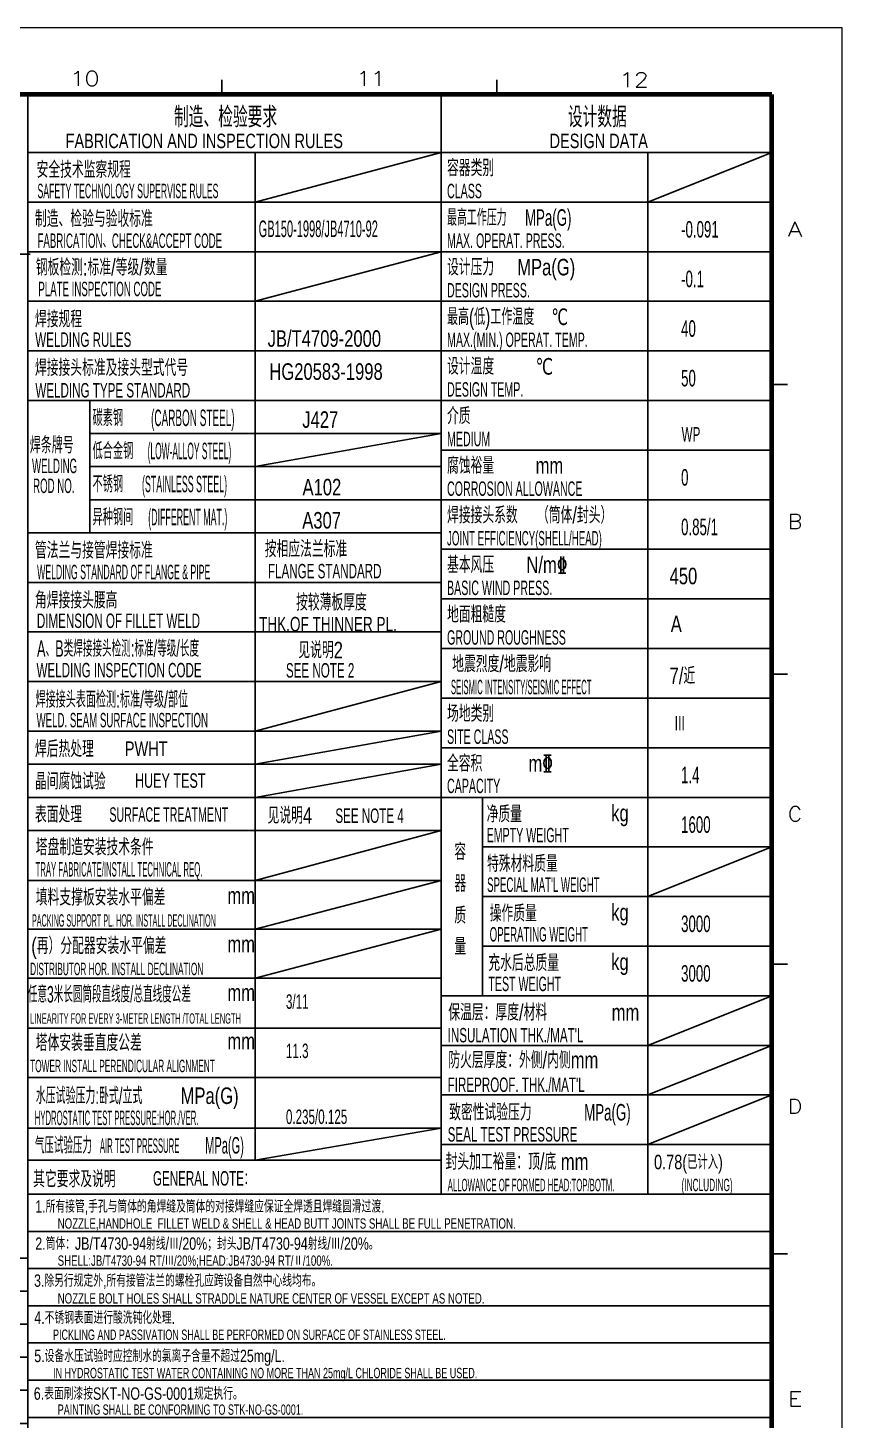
# Model space of a CAD drawing. Extents: x 0 to 841, y 0 to 594.
# Drawn here: x 644 to 841, y 257.2 to 594 of the extents above; entities that cross this region are included whole.
import ezdxf
from ezdxf.enums import TextEntityAlignment as Align

# ---------------------------------------------------------------- set-up
doc = ezdxf.new("R2010")
doc.units = 0
doc.header["$LTSCALE"] = 8
doc.header["$MEASUREMENT"] = 0
doc.layers.get('0').update_dxf_attribs({"color": 2, "linetype": 'CONTINUOUS'})
for name, color, linetype in [('border', 7, 'CONTINUOUS'), ('D', 7, 'CONTINUOUS'), ('OT', 1, 'CONTINUOUS')]:
    doc.layers.add(name, color=color, linetype=linetype)
doc.styles.add('HZ0', font='TXT.shx', dxfattribs={"width": 0.75, "bigfont": 'hztxt0.shx'})
doc.styles.get("Standard").update_dxf_attribs({"font": 'JDECSTD', "width": 0.75, "bigfont": 'HZDX'})

# ---------------------------------------------------------------- blocks, each defined once
blk = doc.blocks.new('NOZ_TAB')
at = {"layer": 'D'}
for p, q in [((0, 128), (-180, 128)), ((-180, 128), (0, 128)), ((-180, 120), (0, 120)), ((-180, 112), (0, 112)), ((-180, 104), (0, 104)), ((-180, 96), (0, 96)), ((-180, 88), (0, 88)), ((-180, 80), (0, 80)), ((-180, 72), (0, 72)), ((-180, 64), (0, 64)), ((-180, 56), (0, 56)), ((-180, 48), (0, 48)), ((-180, 40), (0, 40))]:
    blk.add_line(p, q, dxfattribs=at)
at = {"layer": 'OT'}
for p, q in [((0, 136), (-180, 136)), ((-180, 128), (-180, 136)), ((0, 128), (0, 136)), ((-180, 32), (-180, 128)), ((-165, 32), (-165, 128)), ((-145, 32), (-145, 128)), ((-100, 32), (-100, 128)), ((-75, 32), (-75, 128)), ((-40, 32), (-40, 128)), ((-20, 32), (-20, 128)), ((0, 32), (-180, 32)), ((-180, 0), (-180, 32)), ((-165, 16), (-165, 32)), ((-145, 16), (-145, 32)), ((-100, 16), (-100, 32)), ((-75, 16), (-75, 32)), ((-40, 16), (-40, 32)), ((-20, 16), (-20, 32)), ((-180, 16), (0.1, 16)), ((0, 16), (0, 0)), ((-180, 0), (0, 0))]:
    blk.add_line(p, q, dxfattribs=at)
at = {"layer": 'D'}
for s, height, width, p in [('NOTE:THE DISTANCE FROM FACING TO W.L OR C.L', 3, 0.75, (-178.21, 131.96)), ('注：伸出高度指法兰密封面到焊缝线(W.L.)或设备中心线(C.L.)的距离', 3, 0.75, (-178.13, 128.11)), ('法兰类型及  ', 4, 0.75, (-96.35, 26.37)), ('用途或名称  ', 5, 0.75, (-68.77, 24.8)), ('接头', 5, 0.75, (-39.23, 25.28)), ('型式', 5, 0.75, (-30.14, 25.33)), ('伸出高度  ', 5, 0.75, (-19.4, 25.19)), ('符号 ', 5, 0.75, (-177.09, 24.44)), ('公称尺寸  ', 5, 0.75, (-164.11, 24.66)), ('连接尺寸标准   ', 5, 0.75, (-135.38, 24.65)), ('密封面型式  ', 4, 0.75, (-96.35, 21.49)), ('WELDING', 4, 0.5, (-37.12, 20.61)), ('FACING TO', 4, 0.5, (-18.91, 20.56)), ('MARK', 4, 0.75, (-177.97, 16.42)), ('NOMINAL SIZE', 4, 0.4, (-164.49, 16.4)), ('CONNECTIONS SIZES STANDARDS', 4, 0.4, (-143.67, 16.39)), ('TYPE & FACING', 4, 0.45, (-98.44, 16.36)), ('SERVICE ', 4, 0.7, (-67.37, 16.36)), ('JOINT NO.', 4, 0.5, (-38.29, 15.78)), ('C.L. OR W.L', 4, 0.45, (-18.89, 15.98))]:
    blk.add_text(s, height=height, dxfattribs=dict(at, width=width)).set_placement(p)
at = {"layer": 'D', "color": 7, "width": 0.75}
for s, height, p in [('管口表 ', 5, (-119.56, 4.58)), ('NOZZLE SCHEDULE', 4, (-104.93, 5.12))]:
    blk.add_text(s, height=height, dxfattribs=at).set_placement(p)

msp = doc.modelspace()

# ---------------------------------------------------------------- linework, layer by layer
for p, q in [((699.0013, 551.8537), (744.0013, 563.8537)), ((794.0013, 551.8535), (824, 563.8534)), ((589.0114, 539.2465), (644.5532, 539.2465)), ((699.0013, 527.8537), (744.0013, 539.8537)), ((699.0013, 487.8537), (744.0013, 495.8537)), ((699.0013, 423.8537), (744.0013, 435.8537)), ((699.0013, 415.8537), (744.0013, 423.8537)), ((699.0013, 407.8537), (744.0013, 415.8537)), ((699.0013, 387.7197), (744.0013, 399.8537)), ((794.0013, 383.8537), (824.0013, 395.8537)), ((699.0013, 375.9877), (744.0013, 387.7197)), ((699.0013, 364.1216), (744.0013, 375.9877)), ((794.0013, 347.8537), (824, 359.8537)), ((794.0013, 335.854), (824.0013, 347.854)), ((794.0013, 323.855), (824.0013, 335.855)), ((699.0013, 320.0624), (744.0013, 327.8524))]:
    msp.add_line(p, q)
at = {"layer": 'border', "color": 1, "lineweight": 0}
for p, q in [((841, 594.0037), (0, 594.0037)), ((841, 0), (841, 594.0037))]:
    msp.add_line(p, q, dxfattribs=at)
at = {"layer": 'border', "color": 3}
for p, q in [((690.8979, 577.8958), (690.8979, 581.4324)), ((757.4808, 577.8958), (757.4808, 581.4324)), ((827.8, 507.7433), (824.2634, 507.7433)), ((827.8, 437.6371), (824.2634, 437.6371)), ((827.8, 367.531), (824.2634, 367.531)), ((827.8, 297.4248), (824.2634, 297.4248))]:
    msp.add_line(p, q, dxfattribs=at)
at = {"layer": 'border', "color": 5, "lineweight": 100}
for p, q in [((824, 577.8537), (25, 577.8537)), ((824, 17), (824, 577.8537))]:
    msp.add_line(p, q, dxfattribs=at)
at = {"layer": 'D'}
for p, q in [((744.0013, 563.8537), (644.0013, 563.8537)), ((699.0013, 563.8537), (699.0013, 320.0624)), ((824.0014, 563.8534), (744.0013, 563.8537)), ((794.0013, 563.8537), (794.0013, 311.855)), ((744.0013, 551.8537), (644.0013, 551.8537)), ((824.0014, 551.8534), (744.0013, 551.8537)), ((744.0013, 539.8537), (644.0013, 539.8537)), ((824.0014, 539.8534), (744.0013, 539.8537)), ((744.0013, 527.8537), (644.0013, 527.8537)), ((824.0014, 527.8534), (744.0013, 527.8537)), ((744.0013, 515.8537), (644.0013, 515.8537)), ((824.0014, 515.8534), (744.0013, 515.8537)), ((744.0013, 503.8537), (644.0013, 503.8537)), ((659.0013, 503.8537), (659.0013, 471.8537)), ((824.0014, 503.8534), (744.0013, 503.8537)), ((744.0013, 495.8537), (659.0013, 495.8537)), ((824.0014, 491.8534), (744.0013, 491.8537)), ((744.0013, 487.8537), (659.0013, 487.8537)), ((744.0013, 479.8537), (659.0013, 479.8537)), ((824.0014, 479.8534), (744.0013, 479.8537)), ((744.0013, 471.8537), (644.0013, 471.8537)), ((824.0014, 467.8534), (744.0013, 467.8537)), ((744.0013, 459.8537), (644.0013, 459.8537)), ((824.0014, 455.8534), (744.0013, 455.8537)), ((744.0013, 447.8537), (644.0013, 447.8537)), ((824.0014, 443.8534), (744.0013, 443.8537)), ((744.0013, 435.8537), (644.0013, 435.8537)), ((824.0014, 431.8534), (744.0013, 431.8537)), ((744.0013, 423.8537), (644.0013, 423.8537)), ((824.0014, 419.8534), (744.0013, 419.8537)), ((744.0013, 415.8537), (644.0013, 415.8537)), ((744.0013, 407.8537), (644.0013, 407.8537)), ((824.0014, 407.8534), (744.0013, 407.8537)), ((754.0013, 407.8537), (754.0013, 359.8537)), ((744.0013, 399.8537), (644.0013, 399.8537)), ((824.0013, 395.8537), (754.0013, 395.8537)), ((644.0013, 387.7197), (744.0013, 387.7197)), ((824.0013, 383.8537), (754.0013, 383.8537)), ((744.0013, 375.9877), (644.0013, 375.9877)), ((824.0013, 371.8537), (754.0013, 371.8537)), ((744.0013, 364.1216), (644.0013, 364.1216)), ((824.0013, 359.8537), (744.0013, 359.8537)), ((744.0013, 351.9877), (644.0013, 351.9877)), ((824.0013, 347.8537), (744.0013, 347.8537)), ((744.0013, 340.0645), (644.0013, 340.0645)), ((824.0012, 335.854), (744.0013, 335.854)), ((744.0013, 327.8524), (644.0013, 327.8524)), ((824.0012, 323.8543), (744.0013, 323.8543)), ((824.0014, 302.855), (644.0013, 302.8553)), ((824.0014, 293.855), (644.0013, 293.8553)), ((824.0014, 284.855), (644.0013, 284.8553)), ((824.0014, 275.855), (644.0013, 275.8553)), ((824.0014, 266.855), (644.0013, 266.8553)), ((824.0014, 257.855), (644.0012, 257.8553))]:
    msp.add_line(p, q, dxfattribs=at)
at = {"layer": 'OT'}
for p, q in [((644.0013, 577.8537), (644.0013, 249.8537)), ((744.0013, 577.8537), (744.0013, 311.8551)), ((744.0013, 320.0624), (644.0013, 320.0625)), ((824.0014, 311.855), (644.0013, 311.8553)), ((644, 281.8537), (644.0971, 176.41))]:
    msp.add_line(p, q, dxfattribs=at)

# ---------------------------------------------------------------- block references
msp.add_blockref('NOZ_TAB', (644, 160.41))

# ---------------------------------------------------------------- texts
for s, height, width, p in [('GB150-1998/JB4710-92', 4, 0.5, (699.8429, 543.3896)), ('-0.091', 4, 0.6, (802.0358, 543.2638)), ('-0.1', 4, 0.6, (802.0358, 531.2638)), ('40', 4, 0.6, (802.0358, 519.2638)), ('JB/T4709-2000', 4, 0.75, (702.0159, 516.8418)), ('HG20583-1998', 4, 0.75, (702.4241, 508.85)), ('50', 4, 0.6, (802.0358, 507.2638)), ('J427', 4, 0.75, (710.3895, 497.2325)), ('0', 4, 0.6, (802.0358, 483.2638)), ('A102', 4, 0.75, (710.4525, 480.9026)), ('A307', 4, 0.75, (710.3895, 472.8737)), ('0.85/1', 4, 0.6, (802.0358, 471.2638)), ('按相应法兰标准', 4, 0.75, (701.3128, 465.9331)), ('FLANGE STANDARD', 3.5, 0.6, (702.0938, 460.8269)), ('450', 4, 0.75, (799.2571, 459.3968)), ('按较薄板厚度', 4, 0.75, (708.8976, 453.0279)), ('THK.OF THINNER PL.', 3.5, 0.7, (699.95, 448.002)), ('A', 4, 0.75, (799.5308, 447.813)), ('见说明2', 4, 0.75, (709.4496, 441.4795)), ('SEE NOTE 2', 3.5, 0.6, (706.4394, 436.8269)), ('7/近', 4, 0.75, (799.2571, 435.2491)), ('Ⅲ', 4, 0.75, (800.2939, 423.6652)), ('1.4', 4, 0.6, (802.0358, 411.2653)), ('见说明4', 4, 0.75, (701.9967, 401.4723)), ('SEE NOTE 4', 3.5, 0.6, (718.3986, 401.669)), ('1600', 4, 0.6, (802.0358, 399.2653)), ('3000', 4, 0.6, (802.0358, 375.2653)), ('3000', 4, 0.6, (802.0358, 363.2653)), ('3/11', 3.5, 0.6, (706.4394, 356.6937)), ('11.3', 3.5, 0.6, (706.4394, 344.7706)), ('0.235/0.125', 3.5, 0.6, (706.4394, 328.8256)), ('0.78(已计入)', 3.5, 0.75, (795.4933, 317.8784)), ('(INCLUDING)', 3, 0.5, (802.1391, 312.5868)), ('1.所有接管,手孔与筒体的角焊缝及筒体的对接焊缝应保证全焊透且焊缝圆滑过渡.', 3, 0.75, (645.7936, 307.3936)), ('NOZZLE,HANDHOLE  FILLET WELD & SHELL & HEAD BUTT JOINTS SHALL BE FULL PENETRATION.', 2.5, 0.7, (651.2192, 303.5143)), ('2.筒体：JB/T4730-94射线/Ⅲ/20%；封头JB/T4730-94射线/Ⅲ/20%。', 3, 0.75, (645.7936, 298.4025)), ('SHELL:JB/T4730-94 RT/Ⅲ/20%;HEAD:JB4730-94 RT/Ⅱ/100%.', 2.5, 0.7, (651.2192, 294.5232)), ('3.除另行规定外,所有接管法兰的螺栓孔应跨设备自然中心线均布。', 3, 0.75, (645.501, 289.4486)), ('NOZZLE BOLT HOLES SHALL STRADDLE NATURE CENTER OF VESSEL EXCEPT AS NOTED.', 2.5, 0.7, (651.2192, 285.3866)), ('4.不锈钢表面进行酸洗钝化处理.', 3, 0.75, (645.5551, 280.4839)), ('PICKLING AND PASSIVATION SHALL BE PERFORMED ON SURFACE OF STAINLESS STEEL.', 2.5, 0.65, (650.0921, 276.6046)), ('5.设备水压试验时应控制水的氯离子含量不超过25mg/L.', 3, 0.75, (645.5551, 271.2196)), ('IN HYDROSTATIC TEST WATER CONTAINING NO MORE THAN 25mg/L CHLORIDE SHALL BE USED.', 2.5, 0.65, (650.0921, 267.3403)), ('6.表面刷漆按SKT-NO-GS-0001规定执行。', 3, 0.75, (645.442, 262.1195)), ('PAINTING SHALL BE CONFORMING TO STK-NO-GS-0001.', 2.5, 0.65, (651.2365, 258.4842))]:
    msp.add_text(s, height=height, dxfattribs=dict(width=width)).set_placement(p)
at = {"color": 2, "width": 0.6}
msp.add_text('WP', height=3.5, dxfattribs=at).set_placement((802.1568, 493.9271))
at = {"layer": 'border', "color": 3, "style": 'HZ0'}
for s, height, width, p, p2 in [('1O', 3.53659, 1.5, (654.3115, 579.9756), (661.3847, 579.9756)), ('11', 3.53659, 2, (723.4578, 579.9756), (730.5309, 579.9756)), ('12', 3.53659, 1.5, (787.1229, 579.6927), (794.1961, 579.6927)), ('A', 3.5366, 1.5, (827.8065, 543.5343), (831.3431, 543.5343)), ('B', 3.5366, 1.5, (827.8065, 472.8026), (831.3431, 472.8026)), ('C', 3.5366, 1.5, (827.8065, 402.0709), (831.3431, 402.0709)), ('D', 3.5366, 1.5, (827.8065, 331.3392), (831.3431, 331.3392)), ('E', 3.5366, 1.5, (827.8065, 260.6075), (831.3431, 260.6075))]:
    msp.add_text(s, height=height, dxfattribs=dict(at, width=width)).set_placement(p, p2, align=Align.FIT)
at = {"layer": 'D'}
for s, height, width, p in [('制造、检验要求', 5, 0.75, (679.3622, 569.9111)), ('设计数据', 5, 0.75, (774.6445, 569.9111)), ('FABRICATION AND INSPECTION RULES', 3.5, 0.75, (653.1316, 564.9008)), ('DESIGN DATA', 3.5, 0.75, (770.2157, 564.9008)), ('容器类别', 4, 0.75, (745.4133, 558.115)), ('安全技术监察规程', 4, 0.75, (646.1207, 557.7007)), ('SAFETY TECHNOLOGY SUPERVISE RULES', 3.5, 0.45, (646.3322, 552.7998)), ('CLASS', 3.5, 0.55, (745.4133, 552.7842)), ('制造、检验与验收标准', 4, 0.75, (645.7224, 545.8142)), ('最高工作压力     MPa(G)', 4, 0.6, (745.4133, 546.115)), ('FABRICATION、CHECK&ACCEPT CODE', 3.5, 0.5, (646.3322, 540.7585)), ('MAX. OPERAT. PRESS.', 3.5, 0.55, (745.4133, 540.7842)), ('钢板检测:标准/等级/数量', 4, 0.75, (645.9248, 534.0796)), ('设计压力     MPa(G)', 4, 0.75, (745.4133, 534.115)), ('PLATE INSPECTION CODE', 3.5, 0.5, (646.5378, 529.0905)), ('DESIGN PRESS.', 3.5, 0.55, (745.4133, 528.7842)), ('焊接规程', 4, 0.75, (645.7224, 521.5331)), ('最高(低)工作温度    ℃', 4, 0.7, (745.4133, 522.115)), ('WELDING RULES', 3.5, 0.6, (645.7815, 516.832)), ('MAX.(MIN.) OPERAT. TEMP.', 3.5, 0.55, (745.4133, 516.7842)), ('焊接接头标准及接头型式代号', 4, 0.75, (645.7224, 509.7767)), ('设计温度         ℃', 4, 0.75, (745.4133, 510.115)), ('WELDING TYPE STANDARD', 3.5, 0.6, (645.8256, 504.5791)), ('DESIGN TEMP.', 3.5, 0.55, (745.4133, 504.7842)), ('碳素钢', 4, 0.65, (659.6432, 497.6574)), ('(CARBON STEEL)', 4, 0.45, (673.812, 497.6574)), ('介质', 4, 0.75, (745.4133, 498.115)), ('焊条牌号', 4, 0.7, (644.4699, 491.0739)), ('MEDIUM', 3.5, 0.55, (745.4133, 492.7842)), ('低合金钢', 4, 0.65, (659.6432, 489.6574)), ('(LOW-ALLOY STEEL)', 4, 0.38, (672.9894, 489.6574)), ('WELDING ', 3.5, 0.5, (645.0057, 486.2806)), ('腐蚀裕量         mm', 4, 0.75, (745.4133, 486.115)), ('不锈钢', 4, 0.65, (659.6432, 481.6574)), ('(STAINLESS STEEL)', 4, 0.4, (671.6262, 481.6574)), ('ROD NO.', 3.5, 0.5, (645.2735, 481.4643)), ('CORROSION ALLOWANCE', 3.5, 0.55, (745.4133, 480.7842)), ('焊接接头系数', 4, 0.75, (745.4133, 474.115)), ('（筒体/封头）', 4, 0.75, (767.1749, 474.115)), ('异种钢间', 4, 0.65, (659.6432, 473.6574)), ('(DIFFERENT MAT.)', 4, 0.4, (673.1206, 473.6574)), ('JOINT EFFICIENCY(SHELL/HEAD)', 3.5, 0.5, (745.4133, 468.7842)), ('管法兰与接管焊接标准', 4, 0.75, (645.7224, 465.6007)), ('基本风压       N/m%%132', 4, 0.75, (745.4133, 462.115)), ('WELDING STANDARD OF FLANGE & PIPE', 3.5, 0.45, (646.2397, 460.6154)), ('BASIC WIND PRESS.', 3.5, 0.55, (745.4133, 456.7842)), ('角焊接接头腰高', 4, 0.75, (645.7224, 453.5391)), ('DIMENSION OF FILLET WELD', 3.5, 0.6, (646.1835, 448.822)), ('地面粗糙度', 4, 0.75, (745.4133, 450.115)), ('GROUND ROUGHNESS', 3.5, 0.55, (745.4133, 444.7842)), ('A、B类焊接接头检测:标准/等级/长度', 4, 0.58, (646.2102, 441.8545)), ('地震烈度/地震影响', 4, 0.75, (746.6657, 438.115)), ('WELDING INSPECTION CODE', 3.5, 0.6, (646.0974, 436.8785)), ('SEISMIC INTENSITY/SEISMIC EFFECT', 3.5, 0.4, (746.3526, 432.7842)), ('焊接接头表面检测:标准/等级/部位', 4, 0.64, (645.8744, 429.5406)), ('WELD. SEAM SURFACE INSPECTION', 3.5, 0.5, (646.0974, 424.7863)), ('场地类别', 4, 0.75, (745.4133, 426.115)), ('焊后热处理', 4, 0.75, (645.7224, 417.5663)), ('PWHT', 3.5, 0.75, (667.4716, 417.8673)), ('SITE CLASS', 3.5, 0.55, (745.4133, 420.7842)), ('全容积          m%%133', 4, 0.75, (745.4133, 414.0556)), ('晶间腐蚀试验', 4, 0.75, (645.7224, 409.7329)), ('HUEY TEST', 3.5, 0.65, (669.9147, 410.159)), ('CAPACITY', 3.5, 0.55, (745.4133, 408.876)), ('表面处理', 4, 0.75, (645.7224, 401.7032)), ('SURFACE TREATMENT', 3.5, 0.55, (663.7277, 401.946)), ('净质量', 4, 0.75, (754.9927, 401.8029)), ('kg', 4, 0.75, (785.1237, 402.0556)), ('塔盘制造安装技术条件', 4, 0.75, (645.9242, 393.8078)), ('EMPTY WEIGHT', 3.5, 0.55, (754.9927, 396.9727)), ('容', 4, 0.75, (747.1808, 392.6943)), ('特殊材料质量', 4, 0.75, (755.0962, 389.8029)), ('TRAY FABRICATE/INSTALL TECHNICAL REQ.', 3.5, 0.4, (645.868, 388.702)), ('器', 4, 0.75, (747.1808, 384.9905)), ("SPECIAL MAT'L WEIGHT", 3.5, 0.5, (755.0962, 384.9727)), ('填料支撑板安装水平偏差', 4, 0.75, (645.9242, 381.6738)), ('mm', 4, 0.75, (692.2777, 382.0772)), ('质', 4, 0.75, (747.1808, 377.2867)), ('操作质量', 4, 0.75, (755.7224, 377.8029)), ('kg', 4, 0.75, (785.1237, 378.0556)), ('PACKING SUPPORT PL. HOR. INSTALL DECLINATION', 3, 0.4, (644.9927, 376.568)), ('(再）分配器安装水平偏差', 4, 0.75, (644.8271, 369.9418)), ('量', 4, 0.75, (747.1808, 369.7911)), ('OPERATING WEIGHT', 3.5, 0.5, (755.7224, 372.9727)), ('mm', 4, 0.75, (692.2777, 370.3452)), ('DISTRIBUTOR HOR. INSTALL DECLINATION', 3, 0.5, (644.5531, 364.836)), ('充水后总质量', 4, 0.75, (755.4106, 365.8029)), ('kg', 4, 0.75, (785.1237, 366.0556)), ('TEST WEIGHT', 3.5, 0.55, (755.4106, 360.9727)), ('任意3米长圆筒段直线度/总直线度公差', 4, 0.55, (644.0117, 358.2098)), ('mm', 4, 0.75, (692.2777, 358.6132)), ('保温层：厚度/材料', 4, 0.75, (745.7224, 353.8449)), ('LINEARITY FOR EVERY 3-METER LENGTH /TOTAL LENGTH', 2.5, 0.45, (644.5531, 353.104)), ('mm', 4, 0.75, (785.241, 353.8449)), ('塔体安装垂直度公差', 4, 0.75, (645.9242, 346.4778)), ("INSULATION THK./MAT'L", 3.5, 0.6, (745.5637, 348.568)), ('mm', 4, 0.75, (692.2777, 346.8812)), ('TOWER INSTALL PERENDICULAR ALIGNMENT', 3, 0.5, (644.5531, 341.3719)), ('防火层厚度：外侧/内侧mm', 4, 0.75, (745.7224, 342.3077)), ("FIREPROOF. THK./MAT'L", 3.5, 0.6, (745.5637, 336.5682)), ('水压试验压力:卧式/立式', 4, 0.6, (645.9242, 333.6725)), ('MPa(G)', 4, 0.75, (680.9505, 333.6725)), ('致密性试验压力', 4, 0.75, (745.9242, 329.6745)), ('MPa(G)', 4, 0.6, (778.6016, 329.6745)), ('HYDROSTATIC TEST PRESSURE:HOR./VER.', 3.5, 0.4, (645.6607, 328.5667)), ('SEAL TEST PRESSURE', 3.5, 0.6, (745.5637, 324.5687)), ('气压试验压力', 4, 0.5, (645.7076, 321.6725)), ('AIR TEST PRESSURE', 3.5, 0.4, (661.4232, 321.8474)), ('MPa(G)', 4, 0.5, (686.9053, 321.6725)), ('封头加工裕量：顶/底 mm', 4, 0.75, (745.0605, 317.7251)), ('其它要求及说明', 4, 0.75, (645.2814, 313.5022)), ('GENERAL NOTE：', 3.5, 0.6, (674.2733, 313.9241)), ('ALLOWANCE OF FORMED HEAD:TOP/BOTM.', 3, 0.47, (745.5637, 312.5693))]:
    msp.add_text(s, height=height, dxfattribs=dict(at, width=width)).set_placement(p)

doc.saveas('drawing.dxf')
